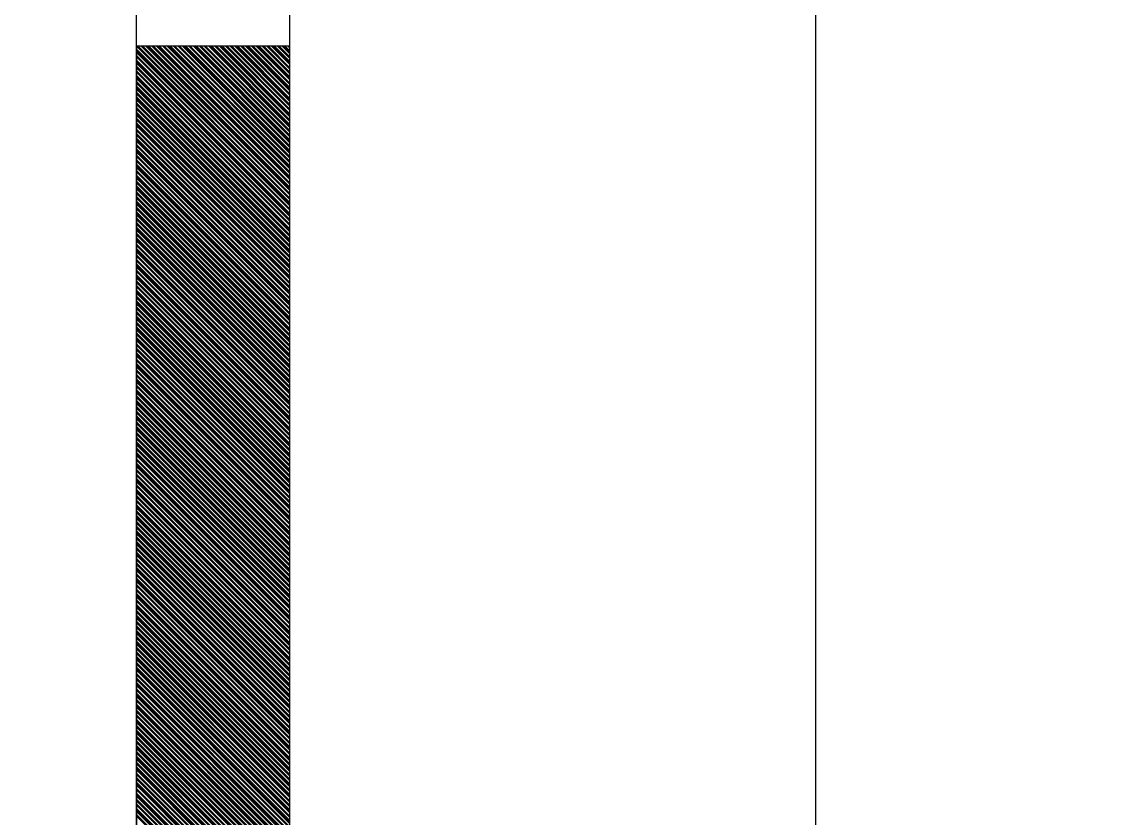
# Model space of a CAD drawing. Extents: x 735054 to 735644, y 4350981 to 4352008.
# Drawn here: x 735292.92 to 735299.99, y 4351935.97 to 4351941.17 of the extents above; entities that cross this region are included whole.
import ezdxf

# ---------------------------------------------------------------- set-up
doc = ezdxf.new("R2010")
doc.units = 0
doc.layers.get('0').update_dxf_attribs({"linetype": 'CONTINUOUS'})

msp = doc.modelspace()

# ---------------------------------------------------------------- linework, layer by layer
at = {"color": 0, "linetype": 'CONTINUOUS'}
for p, q in [((735293.67, 4351881.01), (735293.67, 4351981.01)), ((735293.67, 4351881.01), (735293.67, 4351981.01)), ((735294.67, 4351881.01), (735294.67, 4351981.01)), ((735294.67, 4351881.01), (735294.67, 4351981.01)), ((735294.67, 4351940.01), (735293.67, 4351941.01)), ((735294.67, 4351940.01), (735293.67, 4351941.01)), ((735294.67, 4351940.02), (735293.68, 4351941.01)), ((735294.67, 4351940.02), (735293.68, 4351941.01)), ((735294.67, 4351940.04), (735293.7, 4351941.01)), ((735294.67, 4351940.04), (735293.7, 4351941.01)), ((735294.67, 4351940.05), (735293.71, 4351941.01)), ((735294.67, 4351940.05), (735293.71, 4351941.01)), ((735294.67, 4351940.07), (735293.73, 4351941.01)), ((735294.67, 4351940.07), (735293.73, 4351941.01)), ((735294.67, 4351940.08), (735293.74, 4351941.01)), ((735294.67, 4351940.08), (735293.74, 4351941.01)), ((735294.67, 4351940.09), (735293.75, 4351941.01)), ((735294.67, 4351940.09), (735293.75, 4351941.01)), ((735294.67, 4351940.11), (735293.77, 4351941.01)), ((735294.67, 4351940.11), (735293.77, 4351941.01)), ((735294.67, 4351940.12), (735293.78, 4351941.01)), ((735294.67, 4351940.12), (735293.78, 4351941.01)), ((735294.67, 4351940.14), (735293.8, 4351941.01)), ((735294.67, 4351940.14), (735293.8, 4351941.01)), ((735294.67, 4351940.15), (735293.81, 4351941.01)), ((735294.67, 4351940.15), (735293.81, 4351941.01)), ((735294.67, 4351940.16), (735293.82, 4351941.01)), ((735294.67, 4351940.16), (735293.82, 4351941.01)), ((735294.67, 4351940.18), (735293.84, 4351941.01)), ((735294.67, 4351940.18), (735293.84, 4351941.01)), ((735294.67, 4351940.19), (735293.85, 4351941.01)), ((735294.67, 4351940.19), (735293.85, 4351941.01)), ((735294.67, 4351940.21), (735293.87, 4351941.01)), ((735294.67, 4351940.21), (735293.87, 4351941.01)), ((735294.67, 4351940.22), (735293.88, 4351941.01)), ((735294.67, 4351940.22), (735293.88, 4351941.01)), ((735294.67, 4351940.23), (735293.89, 4351941.01)), ((735294.67, 4351940.23), (735293.89, 4351941.01)), ((735294.67, 4351940.25), (735293.91, 4351941.01)), ((735294.67, 4351940.25), (735293.91, 4351941.01)), ((735294.67, 4351940.26), (735293.92, 4351941.01)), ((735294.67, 4351940.26), (735293.92, 4351941.01)), ((735294.67, 4351940.28), (735293.94, 4351941.01)), ((735294.67, 4351940.28), (735293.94, 4351941.01)), ((735294.67, 4351940.29), (735293.95, 4351941.01)), ((735294.67, 4351940.29), (735293.95, 4351941.01)), ((735294.67, 4351940.31), (735293.97, 4351941.01)), ((735294.67, 4351940.31), (735293.97, 4351941.01)), ((735294.67, 4351940.32), (735293.98, 4351941.01)), ((735294.67, 4351940.32), (735293.98, 4351941.01)), ((735294.67, 4351940.33), (735293.99, 4351941.01)), ((735294.67, 4351940.33), (735293.99, 4351941.01)), ((735294.67, 4351940.35), (735294.01, 4351941.01)), ((735294.67, 4351940.35), (735294.01, 4351941.01)), ((735294.67, 4351940.36), (735294.02, 4351941.01)), ((735294.67, 4351940.36), (735294.02, 4351941.01)), ((735294.67, 4351940.38), (735294.04, 4351941.01)), ((735294.67, 4351940.38), (735294.04, 4351941.01)), ((735294.67, 4351940.39), (735294.05, 4351941.01)), ((735294.67, 4351940.39), (735294.05, 4351941.01)), ((735294.67, 4351940.4), (735294.06, 4351941.01)), ((735294.67, 4351940.4), (735294.06, 4351941.01)), ((735294.67, 4351940.42), (735294.08, 4351941.01)), ((735294.67, 4351940.42), (735294.08, 4351941.01)), ((735294.67, 4351940.43), (735294.09, 4351941.01)), ((735294.67, 4351940.43), (735294.09, 4351941.01)), ((735294.67, 4351940.45), (735294.11, 4351941.01)), ((735294.67, 4351940.45), (735294.11, 4351941.01)), ((735294.67, 4351940.46), (735294.12, 4351941.01)), ((735294.67, 4351940.46), (735294.12, 4351941.01)), ((735294.67, 4351940.48), (735294.14, 4351941.01)), ((735294.67, 4351940.48), (735294.14, 4351941.01)), ((735294.67, 4351940.49), (735294.15, 4351941.01)), ((735294.67, 4351940.49), (735294.15, 4351941.01)), ((735294.67, 4351940.5), (735294.16, 4351941.01)), ((735294.67, 4351940.5), (735294.16, 4351941.01)), ((735294.67, 4351940.52), (735294.18, 4351941.01)), ((735294.67, 4351940.52), (735294.18, 4351941.01)), ((735294.67, 4351940.53), (735294.19, 4351941.01)), ((735294.67, 4351940.53), (735294.19, 4351941.01)), ((735294.67, 4351940.55), (735294.21, 4351941.01)), ((735294.67, 4351940.55), (735294.21, 4351941.01)), ((735294.67, 4351940.56), (735294.22, 4351941.01)), ((735294.67, 4351940.56), (735294.22, 4351941.01)), ((735294.67, 4351940.57), (735294.23, 4351941.01)), ((735294.67, 4351940.57), (735294.23, 4351941.01)), ((735294.67, 4351940.59), (735294.25, 4351941.01)), ((735294.67, 4351940.59), (735294.25, 4351941.01)), ((735294.67, 4351940.6), (735294.26, 4351941.01)), ((735294.67, 4351940.6), (735294.26, 4351941.01)), ((735294.67, 4351940.62), (735294.28, 4351941.01)), ((735294.67, 4351940.62), (735294.28, 4351941.01)), ((735294.67, 4351940.63), (735294.29, 4351941.01)), ((735294.67, 4351940.63), (735294.29, 4351941.01)), ((735294.67, 4351940.65), (735294.31, 4351941.01)), ((735294.67, 4351940.65), (735294.31, 4351941.01)), ((735294.67, 4351940.66), (735294.32, 4351941.01)), ((735294.67, 4351940.66), (735294.32, 4351941.01)), ((735294.67, 4351940.67), (735294.33, 4351941.01)), ((735294.67, 4351940.67), (735294.33, 4351941.01)), ((735294.67, 4351940.69), (735294.35, 4351941.01)), ((735294.67, 4351940.69), (735294.35, 4351941.01)), ((735294.67, 4351940.7), (735294.36, 4351941.01)), ((735294.67, 4351940.7), (735294.36, 4351941.01)), ((735294.67, 4351940.72), (735294.38, 4351941.01)), ((735294.67, 4351940.72), (735294.38, 4351941.01)), ((735294.67, 4351940.73), (735294.39, 4351941.01)), ((735294.67, 4351940.73), (735294.39, 4351941.01)), ((735294.67, 4351940.74), (735294.4, 4351941.01)), ((735294.67, 4351940.74), (735294.4, 4351941.01)), ((735294.67, 4351940.76), (735294.42, 4351941.01)), ((735294.67, 4351940.76), (735294.42, 4351941.01)), ((735294.67, 4351940.77), (735294.43, 4351941.01)), ((735294.67, 4351940.77), (735294.43, 4351941.01)), ((735294.67, 4351940.79), (735294.45, 4351941.01)), ((735294.67, 4351940.79), (735294.45, 4351941.01)), ((735294.67, 4351940.8), (735294.46, 4351941.01)), ((735294.67, 4351940.8), (735294.46, 4351941.01)), ((735294.67, 4351940.81), (735294.47, 4351941.01)), ((735294.67, 4351940.81), (735294.47, 4351941.01)), ((735294.67, 4351940.83), (735294.49, 4351941.01)), ((735294.67, 4351940.83), (735294.49, 4351941.01)), ((735294.67, 4351940.84), (735294.5, 4351941.01)), ((735294.67, 4351940.84), (735294.5, 4351941.01)), ((735294.67, 4351940.86), (735294.52, 4351941.01)), ((735294.67, 4351940.86), (735294.52, 4351941.01)), ((735294.67, 4351940.87), (735294.53, 4351941.01)), ((735294.67, 4351940.87), (735294.53, 4351941.01)), ((735294.67, 4351940.89), (735294.55, 4351941.01)), ((735294.67, 4351940.89), (735294.55, 4351941.01)), ((735294.67, 4351940.9), (735294.56, 4351941.01)), ((735294.67, 4351940.9), (735294.56, 4351941.01)), ((735294.67, 4351940.91), (735294.57, 4351941.01)), ((735294.67, 4351940.91), (735294.57, 4351941.01)), ((735294.67, 4351940.93), (735294.59, 4351941.01)), ((735294.67, 4351940.93), (735294.59, 4351941.01)), ((735294.67, 4351940.94), (735294.6, 4351941.01)), ((735294.67, 4351940.94), (735294.6, 4351941.01)), ((735294.67, 4351940.96), (735294.62, 4351941.01)), ((735294.67, 4351940.96), (735294.62, 4351941.01)), ((735294.67, 4351940.97), (735294.63, 4351941.01)), ((735294.67, 4351940.97), (735294.63, 4351941.01)), ((735294.67, 4351940.98), (735294.64, 4351941.01)), ((735294.67, 4351940.98), (735294.64, 4351941.01)), ((735294.67, 4351941), (735294.66, 4351941.01)), ((735294.67, 4351941), (735294.66, 4351941.01)), ((735294.67, 4351939.99), (735293.67, 4351940.99)), ((735294.67, 4351939.99), (735293.67, 4351940.99)), ((735294.67, 4351939.98), (735293.67, 4351940.98)), ((735294.67, 4351939.98), (735293.67, 4351940.98)), ((735294.67, 4351939.97), (735293.67, 4351940.97)), ((735294.67, 4351939.97), (735293.67, 4351940.97)), ((735294.67, 4351939.95), (735293.67, 4351940.95)), ((735294.67, 4351939.95), (735293.67, 4351940.95)), ((735294.67, 4351939.94), (735293.67, 4351940.94)), ((735294.67, 4351939.94), (735293.67, 4351940.94)), ((735294.67, 4351939.92), (735293.67, 4351940.92)), ((735294.67, 4351939.92), (735293.67, 4351940.92)), ((735294.67, 4351939.91), (735293.67, 4351940.91)), ((735294.67, 4351939.91), (735293.67, 4351940.91)), ((735294.67, 4351939.9), (735293.67, 4351940.9)), ((735294.67, 4351939.9), (735293.67, 4351940.9)), ((735294.67, 4351939.88), (735293.67, 4351940.88)), ((735294.67, 4351939.88), (735293.67, 4351940.88)), ((735294.67, 4351939.87), (735293.67, 4351940.87)), ((735294.67, 4351939.87), (735293.67, 4351940.87)), ((735294.67, 4351939.85), (735293.67, 4351940.85)), ((735294.67, 4351939.85), (735293.67, 4351940.85)), ((735294.67, 4351939.84), (735293.67, 4351940.84)), ((735294.67, 4351939.84), (735293.67, 4351940.84)), ((735294.67, 4351939.82), (735293.67, 4351940.82)), ((735294.67, 4351939.82), (735293.67, 4351940.82)), ((735294.67, 4351939.81), (735293.67, 4351940.81)), ((735294.67, 4351939.81), (735293.67, 4351940.81)), ((735294.67, 4351939.8), (735293.67, 4351940.8)), ((735294.67, 4351939.8), (735293.67, 4351940.8)), ((735294.67, 4351939.78), (735293.67, 4351940.78)), ((735294.67, 4351939.78), (735293.67, 4351940.78)), ((735294.67, 4351939.77), (735293.67, 4351940.77)), ((735294.67, 4351939.77), (735293.67, 4351940.77)), ((735294.67, 4351939.75), (735293.67, 4351940.75)), ((735294.67, 4351939.75), (735293.67, 4351940.75)), ((735294.67, 4351939.74), (735293.67, 4351940.74)), ((735294.67, 4351939.74), (735293.67, 4351940.74)), ((735294.67, 4351939.73), (735293.67, 4351940.73)), ((735294.67, 4351939.73), (735293.67, 4351940.73)), ((735294.67, 4351939.71), (735293.67, 4351940.71)), ((735294.67, 4351939.71), (735293.67, 4351940.71)), ((735294.67, 4351939.7), (735293.67, 4351940.7)), ((735294.67, 4351939.7), (735293.67, 4351940.7)), ((735294.67, 4351939.68), (735293.67, 4351940.68)), ((735294.67, 4351939.68), (735293.67, 4351940.68)), ((735294.67, 4351939.67), (735293.67, 4351940.67)), ((735294.67, 4351939.67), (735293.67, 4351940.67)), ((735294.67, 4351939.66), (735293.67, 4351940.66)), ((735294.67, 4351939.66), (735293.67, 4351940.66)), ((735294.67, 4351939.64), (735293.67, 4351940.64)), ((735294.67, 4351939.64), (735293.67, 4351940.64)), ((735294.67, 4351939.63), (735293.67, 4351940.63)), ((735294.67, 4351939.63), (735293.67, 4351940.63)), ((735294.67, 4351939.61), (735293.67, 4351940.61)), ((735294.67, 4351939.61), (735293.67, 4351940.61)), ((735294.67, 4351939.6), (735293.67, 4351940.6)), ((735294.67, 4351939.6), (735293.67, 4351940.6)), ((735294.67, 4351939.58), (735293.67, 4351940.58)), ((735294.67, 4351939.58), (735293.67, 4351940.58)), ((735294.67, 4351939.57), (735293.67, 4351940.57)), ((735294.67, 4351939.57), (735293.67, 4351940.57)), ((735294.67, 4351939.56), (735293.67, 4351940.56)), ((735294.67, 4351939.56), (735293.67, 4351940.56)), ((735294.67, 4351939.54), (735293.67, 4351940.54)), ((735294.67, 4351939.54), (735293.67, 4351940.54)), ((735294.67, 4351939.53), (735293.67, 4351940.53)), ((735294.67, 4351939.53), (735293.67, 4351940.53)), ((735294.67, 4351939.51), (735293.67, 4351940.51)), ((735294.67, 4351939.51), (735293.67, 4351940.51)), ((735294.67, 4351939.5), (735293.67, 4351940.5)), ((735294.67, 4351939.5), (735293.67, 4351940.5)), ((735294.67, 4351939.49), (735293.67, 4351940.49)), ((735294.67, 4351939.49), (735293.67, 4351940.49)), ((735294.67, 4351939.47), (735293.67, 4351940.47)), ((735294.67, 4351939.47), (735293.67, 4351940.47)), ((735294.67, 4351939.46), (735293.67, 4351940.46)), ((735294.67, 4351939.46), (735293.67, 4351940.46)), ((735294.67, 4351939.44), (735293.67, 4351940.44)), ((735294.67, 4351939.44), (735293.67, 4351940.44)), ((735294.67, 4351939.43), (735293.67, 4351940.43)), ((735294.67, 4351939.43), (735293.67, 4351940.43)), ((735294.67, 4351939.41), (735293.67, 4351940.41)), ((735294.67, 4351939.41), (735293.67, 4351940.41)), ((735294.67, 4351939.4), (735293.67, 4351940.4)), ((735294.67, 4351939.4), (735293.67, 4351940.4)), ((735294.67, 4351939.39), (735293.67, 4351940.39)), ((735294.67, 4351939.39), (735293.67, 4351940.39)), ((735294.67, 4351939.37), (735293.67, 4351940.37)), ((735294.67, 4351939.37), (735293.67, 4351940.37)), ((735294.67, 4351939.36), (735293.67, 4351940.36)), ((735294.67, 4351939.36), (735293.67, 4351940.36)), ((735294.67, 4351939.34), (735293.67, 4351940.34)), ((735294.67, 4351939.34), (735293.67, 4351940.34)), ((735294.67, 4351939.33), (735293.67, 4351940.33)), ((735294.67, 4351939.33), (735293.67, 4351940.33)), ((735294.67, 4351939.32), (735293.67, 4351940.32)), ((735294.67, 4351939.32), (735293.67, 4351940.32)), ((735294.67, 4351939.3), (735293.67, 4351940.3)), ((735294.67, 4351939.3), (735293.67, 4351940.3)), ((735294.67, 4351939.29), (735293.67, 4351940.29)), ((735294.67, 4351939.29), (735293.67, 4351940.29)), ((735294.67, 4351939.27), (735293.67, 4351940.27)), ((735294.67, 4351939.27), (735293.67, 4351940.27)), ((735294.67, 4351939.26), (735293.67, 4351940.26)), ((735294.67, 4351939.26), (735293.67, 4351940.26)), ((735294.67, 4351939.24), (735293.67, 4351940.24)), ((735294.67, 4351939.24), (735293.67, 4351940.24)), ((735294.67, 4351939.23), (735293.67, 4351940.23)), ((735294.67, 4351939.23), (735293.67, 4351940.23)), ((735294.67, 4351939.22), (735293.67, 4351940.22)), ((735294.67, 4351939.22), (735293.67, 4351940.22)), ((735294.67, 4351939.2), (735293.67, 4351940.2)), ((735294.67, 4351939.2), (735293.67, 4351940.2)), ((735294.67, 4351939.19), (735293.67, 4351940.19)), ((735294.67, 4351939.19), (735293.67, 4351940.19)), ((735294.67, 4351939.17), (735293.67, 4351940.17)), ((735294.67, 4351939.17), (735293.67, 4351940.17)), ((735294.67, 4351939.16), (735293.67, 4351940.16)), ((735294.67, 4351939.16), (735293.67, 4351940.16)), ((735294.67, 4351939.15), (735293.67, 4351940.15)), ((735294.67, 4351939.15), (735293.67, 4351940.15)), ((735294.67, 4351939.13), (735293.67, 4351940.13)), ((735294.67, 4351939.13), (735293.67, 4351940.13)), ((735294.67, 4351939.12), (735293.67, 4351940.12)), ((735294.67, 4351939.12), (735293.67, 4351940.12)), ((735294.67, 4351939.1), (735293.67, 4351940.1)), ((735294.67, 4351939.1), (735293.67, 4351940.1)), ((735294.67, 4351939.09), (735293.67, 4351940.09)), ((735294.67, 4351939.09), (735293.67, 4351940.09)), ((735294.67, 4351939.08), (735293.67, 4351940.08)), ((735294.67, 4351939.08), (735293.67, 4351940.08)), ((735294.67, 4351939.06), (735293.67, 4351940.06)), ((735294.67, 4351939.06), (735293.67, 4351940.06)), ((735294.67, 4351939.05), (735293.67, 4351940.05)), ((735294.67, 4351939.05), (735293.67, 4351940.05)), ((735294.67, 4351939.03), (735293.67, 4351940.03)), ((735294.67, 4351939.03), (735293.67, 4351940.03)), ((735294.67, 4351939.02), (735293.67, 4351940.02)), ((735294.67, 4351939.02), (735293.67, 4351940.02)), ((735294.67, 4351939), (735293.67, 4351940)), ((735294.67, 4351939), (735293.67, 4351940)), ((735294.67, 4351938.99), (735293.67, 4351939.99)), ((735294.67, 4351938.99), (735293.67, 4351939.99)), ((735294.67, 4351938.98), (735293.67, 4351939.98)), ((735294.67, 4351938.98), (735293.67, 4351939.98)), ((735294.67, 4351938.96), (735293.67, 4351939.96)), ((735294.67, 4351938.96), (735293.67, 4351939.96)), ((735294.67, 4351938.95), (735293.67, 4351939.95)), ((735294.67, 4351938.95), (735293.67, 4351939.95)), ((735294.67, 4351938.93), (735293.67, 4351939.93)), ((735294.67, 4351938.93), (735293.67, 4351939.93)), ((735294.67, 4351938.92), (735293.67, 4351939.92)), ((735294.67, 4351938.92), (735293.67, 4351939.92)), ((735294.67, 4351938.91), (735293.67, 4351939.91)), ((735294.67, 4351938.91), (735293.67, 4351939.91)), ((735294.67, 4351938.89), (735293.67, 4351939.89)), ((735294.67, 4351938.89), (735293.67, 4351939.89)), ((735294.67, 4351938.88), (735293.67, 4351939.88)), ((735294.67, 4351938.88), (735293.67, 4351939.88)), ((735294.67, 4351938.86), (735293.67, 4351939.86)), ((735294.67, 4351938.86), (735293.67, 4351939.86)), ((735294.67, 4351938.85), (735293.67, 4351939.85)), ((735294.67, 4351938.85), (735293.67, 4351939.85)), ((735294.67, 4351938.83), (735293.67, 4351939.83)), ((735294.67, 4351938.83), (735293.67, 4351939.83)), ((735294.67, 4351938.82), (735293.67, 4351939.82)), ((735294.67, 4351938.82), (735293.67, 4351939.82)), ((735294.67, 4351938.81), (735293.67, 4351939.81)), ((735294.67, 4351938.81), (735293.67, 4351939.81)), ((735294.67, 4351938.79), (735293.67, 4351939.79)), ((735294.67, 4351938.79), (735293.67, 4351939.79)), ((735294.67, 4351938.78), (735293.67, 4351939.78)), ((735294.67, 4351938.78), (735293.67, 4351939.78)), ((735294.67, 4351938.76), (735293.67, 4351939.76)), ((735294.67, 4351938.76), (735293.67, 4351939.76)), ((735294.67, 4351938.75), (735293.67, 4351939.75)), ((735294.67, 4351938.75), (735293.67, 4351939.75)), ((735294.67, 4351938.74), (735293.67, 4351939.74)), ((735294.67, 4351938.74), (735293.67, 4351939.74)), ((735294.67, 4351938.72), (735293.67, 4351939.72)), ((735294.67, 4351938.72), (735293.67, 4351939.72)), ((735294.67, 4351938.71), (735293.67, 4351939.71)), ((735294.67, 4351938.71), (735293.67, 4351939.71)), ((735294.67, 4351938.69), (735293.67, 4351939.69)), ((735294.67, 4351938.69), (735293.67, 4351939.69)), ((735294.67, 4351938.68), (735293.67, 4351939.68)), ((735294.67, 4351938.68), (735293.67, 4351939.68)), ((735294.67, 4351938.67), (735293.67, 4351939.67)), ((735294.67, 4351938.67), (735293.67, 4351939.67)), ((735294.67, 4351938.65), (735293.67, 4351939.65)), ((735294.67, 4351938.65), (735293.67, 4351939.65)), ((735294.67, 4351938.64), (735293.67, 4351939.64)), ((735294.67, 4351938.64), (735293.67, 4351939.64)), ((735294.67, 4351938.62), (735293.67, 4351939.62)), ((735294.67, 4351938.62), (735293.67, 4351939.62)), ((735294.67, 4351938.61), (735293.67, 4351939.61)), ((735294.67, 4351938.61), (735293.67, 4351939.61)), ((735294.67, 4351938.59), (735293.67, 4351939.59)), ((735294.67, 4351938.59), (735293.67, 4351939.59)), ((735294.67, 4351938.58), (735293.67, 4351939.58)), ((735294.67, 4351938.58), (735293.67, 4351939.58)), ((735294.67, 4351938.57), (735293.67, 4351939.57)), ((735294.67, 4351938.57), (735293.67, 4351939.57)), ((735294.67, 4351938.55), (735293.67, 4351939.55)), ((735294.67, 4351938.55), (735293.67, 4351939.55)), ((735294.67, 4351938.54), (735293.67, 4351939.54)), ((735294.67, 4351938.54), (735293.67, 4351939.54)), ((735294.67, 4351938.52), (735293.67, 4351939.52)), ((735294.67, 4351938.52), (735293.67, 4351939.52)), ((735294.67, 4351938.51), (735293.67, 4351939.51)), ((735294.67, 4351938.51), (735293.67, 4351939.51)), ((735294.67, 4351938.5), (735293.67, 4351939.5)), ((735294.67, 4351938.5), (735293.67, 4351939.5)), ((735294.67, 4351938.48), (735293.67, 4351939.48)), ((735294.67, 4351938.48), (735293.67, 4351939.48)), ((735294.67, 4351938.47), (735293.67, 4351939.47)), ((735294.67, 4351938.47), (735293.67, 4351939.47)), ((735294.67, 4351938.45), (735293.67, 4351939.45)), ((735294.67, 4351938.45), (735293.67, 4351939.45)), ((735294.67, 4351938.44), (735293.67, 4351939.44)), ((735294.67, 4351938.44), (735293.67, 4351939.44)), ((735294.67, 4351938.42), (735293.67, 4351939.42)), ((735294.67, 4351938.42), (735293.67, 4351939.42)), ((735294.67, 4351938.41), (735293.67, 4351939.41)), ((735294.67, 4351938.41), (735293.67, 4351939.41)), ((735294.67, 4351938.4), (735293.67, 4351939.4)), ((735294.67, 4351938.4), (735293.67, 4351939.4)), ((735294.67, 4351938.38), (735293.67, 4351939.38)), ((735294.67, 4351938.38), (735293.67, 4351939.38)), ((735294.67, 4351938.37), (735293.67, 4351939.37)), ((735294.67, 4351938.37), (735293.67, 4351939.37)), ((735294.67, 4351938.35), (735293.67, 4351939.35)), ((735294.67, 4351938.35), (735293.67, 4351939.35)), ((735294.67, 4351938.34), (735293.67, 4351939.34)), ((735294.67, 4351938.34), (735293.67, 4351939.34)), ((735294.67, 4351938.33), (735293.67, 4351939.33)), ((735294.67, 4351938.33), (735293.67, 4351939.33)), ((735294.67, 4351938.31), (735293.67, 4351939.31)), ((735294.67, 4351938.31), (735293.67, 4351939.31)), ((735294.67, 4351938.3), (735293.67, 4351939.3)), ((735294.67, 4351938.3), (735293.67, 4351939.3)), ((735294.67, 4351938.28), (735293.67, 4351939.28)), ((735294.67, 4351938.28), (735293.67, 4351939.28)), ((735294.67, 4351938.27), (735293.67, 4351939.27)), ((735294.67, 4351938.27), (735293.67, 4351939.27)), ((735294.67, 4351938.25), (735293.67, 4351939.25)), ((735294.67, 4351938.25), (735293.67, 4351939.25)), ((735294.67, 4351938.24), (735293.67, 4351939.24)), ((735294.67, 4351938.24), (735293.67, 4351939.24)), ((735294.67, 4351938.23), (735293.67, 4351939.23)), ((735294.67, 4351938.23), (735293.67, 4351939.23)), ((735294.67, 4351938.21), (735293.67, 4351939.21)), ((735294.67, 4351938.21), (735293.67, 4351939.21)), ((735294.67, 4351938.2), (735293.67, 4351939.2)), ((735294.67, 4351938.2), (735293.67, 4351939.2)), ((735294.67, 4351938.18), (735293.67, 4351939.18)), ((735294.67, 4351938.18), (735293.67, 4351939.18)), ((735294.67, 4351938.17), (735293.67, 4351939.17)), ((735294.67, 4351938.17), (735293.67, 4351939.17)), ((735294.67, 4351938.16), (735293.67, 4351939.16)), ((735294.67, 4351938.16), (735293.67, 4351939.16)), ((735294.67, 4351938.14), (735293.67, 4351939.14)), ((735294.67, 4351938.14), (735293.67, 4351939.14)), ((735294.67, 4351938.13), (735293.67, 4351939.13)), ((735294.67, 4351938.13), (735293.67, 4351939.13)), ((735294.67, 4351938.11), (735293.67, 4351939.11)), ((735294.67, 4351938.11), (735293.67, 4351939.11)), ((735294.67, 4351938.1), (735293.67, 4351939.1)), ((735294.67, 4351938.1), (735293.67, 4351939.1)), ((735294.67, 4351938.09), (735293.67, 4351939.09)), ((735294.67, 4351938.09), (735293.67, 4351939.09)), ((735294.67, 4351938.07), (735293.67, 4351939.07)), ((735294.67, 4351938.07), (735293.67, 4351939.07)), ((735294.67, 4351938.06), (735293.67, 4351939.06)), ((735294.67, 4351938.06), (735293.67, 4351939.06)), ((735294.67, 4351938.04), (735293.67, 4351939.04)), ((735294.67, 4351938.04), (735293.67, 4351939.04)), ((735294.67, 4351938.03), (735293.67, 4351939.03)), ((735294.67, 4351938.03), (735293.67, 4351939.03)), ((735294.67, 4351938.01), (735293.67, 4351939.01)), ((735294.67, 4351938.01), (735293.67, 4351939.01)), ((735294.67, 4351938), (735293.67, 4351939)), ((735294.67, 4351938), (735293.67, 4351939)), ((735294.67, 4351937.99), (735293.67, 4351938.99)), ((735294.67, 4351937.99), (735293.67, 4351938.99)), ((735294.67, 4351937.97), (735293.67, 4351938.97)), ((735294.67, 4351937.97), (735293.67, 4351938.97)), ((735294.67, 4351937.96), (735293.67, 4351938.96)), ((735294.67, 4351937.96), (735293.67, 4351938.96)), ((735294.67, 4351937.94), (735293.67, 4351938.94)), ((735294.67, 4351937.94), (735293.67, 4351938.94)), ((735294.67, 4351937.93), (735293.67, 4351938.93)), ((735294.67, 4351937.93), (735293.67, 4351938.93)), ((735294.67, 4351937.92), (735293.67, 4351938.92)), ((735294.67, 4351937.92), (735293.67, 4351938.92)), ((735294.67, 4351937.9), (735293.67, 4351938.9)), ((735294.67, 4351937.9), (735293.67, 4351938.9)), ((735294.67, 4351937.89), (735293.67, 4351938.89)), ((735294.67, 4351937.89), (735293.67, 4351938.89)), ((735294.67, 4351937.87), (735293.67, 4351938.87)), ((735294.67, 4351937.87), (735293.67, 4351938.87)), ((735294.67, 4351937.86), (735293.67, 4351938.86)), ((735294.67, 4351937.86), (735293.67, 4351938.86)), ((735294.67, 4351937.84), (735293.67, 4351938.84)), ((735294.67, 4351937.84), (735293.67, 4351938.84)), ((735294.67, 4351937.83), (735293.67, 4351938.83)), ((735294.67, 4351937.83), (735293.67, 4351938.83)), ((735294.67, 4351937.82), (735293.67, 4351938.82)), ((735294.67, 4351937.82), (735293.67, 4351938.82)), ((735294.67, 4351937.8), (735293.67, 4351938.8)), ((735294.67, 4351937.8), (735293.67, 4351938.8)), ((735294.67, 4351937.79), (735293.67, 4351938.79)), ((735294.67, 4351937.79), (735293.67, 4351938.79)), ((735294.67, 4351937.77), (735293.67, 4351938.77)), ((735294.67, 4351937.77), (735293.67, 4351938.77)), ((735294.67, 4351937.76), (735293.67, 4351938.76)), ((735294.67, 4351937.76), (735293.67, 4351938.76)), ((735294.67, 4351937.75), (735293.67, 4351938.75)), ((735294.67, 4351937.75), (735293.67, 4351938.75)), ((735294.67, 4351937.73), (735293.67, 4351938.73)), ((735294.67, 4351937.73), (735293.67, 4351938.73)), ((735294.67, 4351937.72), (735293.67, 4351938.72)), ((735294.67, 4351937.72), (735293.67, 4351938.72)), ((735294.67, 4351937.7), (735293.67, 4351938.7)), ((735294.67, 4351937.7), (735293.67, 4351938.7)), ((735294.67, 4351937.69), (735293.67, 4351938.69)), ((735294.67, 4351937.69), (735293.67, 4351938.69)), ((735294.67, 4351937.68), (735293.67, 4351938.68)), ((735294.67, 4351937.68), (735293.67, 4351938.68)), ((735294.67, 4351937.66), (735293.67, 4351938.66)), ((735294.67, 4351937.66), (735293.67, 4351938.66)), ((735294.67, 4351937.65), (735293.67, 4351938.65)), ((735294.67, 4351937.65), (735293.67, 4351938.65)), ((735294.67, 4351937.63), (735293.67, 4351938.63)), ((735294.67, 4351937.63), (735293.67, 4351938.63)), ((735294.67, 4351937.62), (735293.67, 4351938.62)), ((735294.67, 4351937.62), (735293.67, 4351938.62)), ((735294.67, 4351937.6), (735293.67, 4351938.6)), ((735294.67, 4351937.6), (735293.67, 4351938.6)), ((735294.67, 4351937.59), (735293.67, 4351938.59)), ((735294.67, 4351937.59), (735293.67, 4351938.59)), ((735294.67, 4351937.58), (735293.67, 4351938.58)), ((735294.67, 4351937.58), (735293.67, 4351938.58)), ((735294.67, 4351937.56), (735293.67, 4351938.56)), ((735294.67, 4351937.56), (735293.67, 4351938.56)), ((735294.67, 4351937.55), (735293.67, 4351938.55)), ((735294.67, 4351937.55), (735293.67, 4351938.55)), ((735294.67, 4351937.53), (735293.67, 4351938.53)), ((735294.67, 4351937.53), (735293.67, 4351938.53)), ((735294.67, 4351937.52), (735293.67, 4351938.52)), ((735294.67, 4351937.52), (735293.67, 4351938.52)), ((735294.67, 4351937.51), (735293.67, 4351938.51)), ((735294.67, 4351937.51), (735293.67, 4351938.51)), ((735294.67, 4351937.49), (735293.67, 4351938.49)), ((735294.67, 4351937.49), (735293.67, 4351938.49)), ((735294.67, 4351937.48), (735293.67, 4351938.48)), ((735294.67, 4351937.48), (735293.67, 4351938.48)), ((735294.67, 4351937.46), (735293.67, 4351938.46)), ((735294.67, 4351937.46), (735293.67, 4351938.46)), ((735294.67, 4351937.45), (735293.67, 4351938.45)), ((735294.67, 4351937.45), (735293.67, 4351938.45)), ((735294.67, 4351937.43), (735293.67, 4351938.43)), ((735294.67, 4351937.43), (735293.67, 4351938.43)), ((735294.67, 4351937.42), (735293.67, 4351938.42)), ((735294.67, 4351937.42), (735293.67, 4351938.42)), ((735294.67, 4351937.41), (735293.67, 4351938.41)), ((735294.67, 4351937.41), (735293.67, 4351938.41)), ((735294.67, 4351937.39), (735293.67, 4351938.39)), ((735294.67, 4351937.39), (735293.67, 4351938.39)), ((735294.67, 4351937.38), (735293.67, 4351938.38)), ((735294.67, 4351937.38), (735293.67, 4351938.38)), ((735294.67, 4351937.36), (735293.67, 4351938.36)), ((735294.67, 4351937.36), (735293.67, 4351938.36)), ((735294.67, 4351937.35), (735293.67, 4351938.35)), ((735294.67, 4351937.35), (735293.67, 4351938.35)), ((735294.67, 4351937.34), (735293.67, 4351938.34)), ((735294.67, 4351937.34), (735293.67, 4351938.34)), ((735294.67, 4351937.32), (735293.67, 4351938.32)), ((735294.67, 4351937.32), (735293.67, 4351938.32)), ((735294.67, 4351937.31), (735293.67, 4351938.31)), ((735294.67, 4351937.31), (735293.67, 4351938.31)), ((735294.67, 4351937.29), (735293.67, 4351938.29)), ((735294.67, 4351937.29), (735293.67, 4351938.29)), ((735294.67, 4351937.28), (735293.67, 4351938.28)), ((735294.67, 4351937.28), (735293.67, 4351938.28)), ((735294.67, 4351937.27), (735293.67, 4351938.27)), ((735294.67, 4351937.27), (735293.67, 4351938.27)), ((735294.67, 4351937.25), (735293.67, 4351938.25)), ((735294.67, 4351937.25), (735293.67, 4351938.25)), ((735294.67, 4351937.24), (735293.67, 4351938.24)), ((735294.67, 4351937.24), (735293.67, 4351938.24)), ((735294.67, 4351937.22), (735293.67, 4351938.22)), ((735294.67, 4351937.22), (735293.67, 4351938.22)), ((735294.67, 4351937.21), (735293.67, 4351938.21)), ((735294.67, 4351937.21), (735293.67, 4351938.21)), ((735294.67, 4351937.19), (735293.67, 4351938.19)), ((735294.67, 4351937.19), (735293.67, 4351938.19)), ((735294.67, 4351937.18), (735293.67, 4351938.18)), ((735294.67, 4351937.18), (735293.67, 4351938.18)), ((735294.67, 4351937.17), (735293.67, 4351938.17)), ((735294.67, 4351937.17), (735293.67, 4351938.17)), ((735294.67, 4351937.15), (735293.67, 4351938.15)), ((735294.67, 4351937.15), (735293.67, 4351938.15)), ((735294.67, 4351937.14), (735293.67, 4351938.14)), ((735294.67, 4351937.14), (735293.67, 4351938.14)), ((735294.67, 4351937.12), (735293.67, 4351938.12)), ((735294.67, 4351937.12), (735293.67, 4351938.12)), ((735294.67, 4351937.11), (735293.67, 4351938.11)), ((735294.67, 4351937.11), (735293.67, 4351938.11)), ((735294.67, 4351937.1), (735293.67, 4351938.1)), ((735294.67, 4351937.1), (735293.67, 4351938.1)), ((735294.67, 4351937.08), (735293.67, 4351938.08)), ((735294.67, 4351937.08), (735293.67, 4351938.08)), ((735294.67, 4351937.07), (735293.67, 4351938.07)), ((735294.67, 4351937.07), (735293.67, 4351938.07)), ((735294.67, 4351937.05), (735293.67, 4351938.05)), ((735294.67, 4351937.05), (735293.67, 4351938.05)), ((735294.67, 4351937.04), (735293.67, 4351938.04)), ((735294.67, 4351937.04), (735293.67, 4351938.04)), ((735294.67, 4351937.02), (735293.67, 4351938.02)), ((735294.67, 4351937.02), (735293.67, 4351938.02)), ((735294.67, 4351937.01), (735293.67, 4351938.01)), ((735294.67, 4351937.01), (735293.67, 4351938.01)), ((735294.67, 4351937), (735293.67, 4351938)), ((735294.67, 4351937), (735293.67, 4351938)), ((735294.67, 4351936.98), (735293.67, 4351937.98)), ((735294.67, 4351936.98), (735293.67, 4351937.98)), ((735294.67, 4351936.97), (735293.67, 4351937.97)), ((735294.67, 4351936.97), (735293.67, 4351937.97)), ((735294.67, 4351936.95), (735293.67, 4351937.95)), ((735294.67, 4351936.95), (735293.67, 4351937.95)), ((735294.67, 4351936.94), (735293.67, 4351937.94)), ((735294.67, 4351936.94), (735293.67, 4351937.94)), ((735294.67, 4351936.93), (735293.67, 4351937.93)), ((735294.67, 4351936.93), (735293.67, 4351937.93)), ((735294.67, 4351936.91), (735293.67, 4351937.91)), ((735294.67, 4351936.91), (735293.67, 4351937.91)), ((735294.67, 4351936.9), (735293.67, 4351937.9)), ((735294.67, 4351936.9), (735293.67, 4351937.9)), ((735294.67, 4351936.88), (735293.67, 4351937.88)), ((735294.67, 4351936.88), (735293.67, 4351937.88)), ((735294.67, 4351936.87), (735293.67, 4351937.87)), ((735294.67, 4351936.87), (735293.67, 4351937.87)), ((735294.67, 4351936.85), (735293.67, 4351937.85)), ((735294.67, 4351936.85), (735293.67, 4351937.85)), ((735294.67, 4351936.84), (735293.67, 4351937.84)), ((735294.67, 4351936.84), (735293.67, 4351937.84)), ((735294.67, 4351936.83), (735293.67, 4351937.83)), ((735294.67, 4351936.83), (735293.67, 4351937.83)), ((735294.67, 4351936.81), (735293.67, 4351937.81)), ((735294.67, 4351936.81), (735293.67, 4351937.81)), ((735294.67, 4351936.8), (735293.67, 4351937.8)), ((735294.67, 4351936.8), (735293.67, 4351937.8)), ((735294.67, 4351936.78), (735293.67, 4351937.78)), ((735294.67, 4351936.78), (735293.67, 4351937.78)), ((735294.67, 4351936.77), (735293.67, 4351937.77)), ((735294.67, 4351936.77), (735293.67, 4351937.77)), ((735294.67, 4351936.76), (735293.67, 4351937.76)), ((735294.67, 4351936.76), (735293.67, 4351937.76)), ((735294.67, 4351936.74), (735293.67, 4351937.74)), ((735294.67, 4351936.74), (735293.67, 4351937.74)), ((735294.67, 4351936.73), (735293.67, 4351937.73)), ((735294.67, 4351936.73), (735293.67, 4351937.73)), ((735294.67, 4351936.71), (735293.67, 4351937.71)), ((735294.67, 4351936.71), (735293.67, 4351937.71)), ((735294.67, 4351936.7), (735293.67, 4351937.7)), ((735294.67, 4351936.7), (735293.67, 4351937.7)), ((735294.67, 4351936.69), (735293.67, 4351937.69)), ((735294.67, 4351936.69), (735293.67, 4351937.69)), ((735294.67, 4351936.67), (735293.67, 4351937.67)), ((735294.67, 4351936.67), (735293.67, 4351937.67)), ((735294.67, 4351936.66), (735293.67, 4351937.66)), ((735294.67, 4351936.66), (735293.67, 4351937.66)), ((735294.67, 4351936.64), (735293.67, 4351937.64)), ((735294.67, 4351936.64), (735293.67, 4351937.64)), ((735294.67, 4351936.63), (735293.67, 4351937.63)), ((735294.67, 4351936.63), (735293.67, 4351937.63)), ((735294.67, 4351936.61), (735293.67, 4351937.61)), ((735294.67, 4351936.61), (735293.67, 4351937.61)), ((735294.67, 4351936.6), (735293.67, 4351937.6)), ((735294.67, 4351936.6), (735293.67, 4351937.6)), ((735294.67, 4351936.59), (735293.67, 4351937.59)), ((735294.67, 4351936.59), (735293.67, 4351937.59)), ((735294.67, 4351936.57), (735293.67, 4351937.57)), ((735294.67, 4351936.57), (735293.67, 4351937.57)), ((735294.67, 4351936.56), (735293.67, 4351937.56)), ((735294.67, 4351936.56), (735293.67, 4351937.56)), ((735294.67, 4351936.54), (735293.67, 4351937.54)), ((735294.67, 4351936.54), (735293.67, 4351937.54)), ((735294.67, 4351936.53), (735293.67, 4351937.53)), ((735294.67, 4351936.53), (735293.67, 4351937.53)), ((735294.67, 4351936.52), (735293.67, 4351937.52)), ((735294.67, 4351936.52), (735293.67, 4351937.52)), ((735294.67, 4351936.5), (735293.67, 4351937.5)), ((735294.67, 4351936.5), (735293.67, 4351937.5)), ((735294.67, 4351936.49), (735293.67, 4351937.49)), ((735294.67, 4351936.49), (735293.67, 4351937.49)), ((735294.67, 4351936.47), (735293.67, 4351937.47)), ((735294.67, 4351936.47), (735293.67, 4351937.47)), ((735294.67, 4351936.46), (735293.67, 4351937.46)), ((735294.67, 4351936.46), (735293.67, 4351937.46)), ((735294.67, 4351936.44), (735293.67, 4351937.44)), ((735294.67, 4351936.44), (735293.67, 4351937.44)), ((735294.67, 4351936.43), (735293.67, 4351937.43)), ((735294.67, 4351936.43), (735293.67, 4351937.43)), ((735294.67, 4351936.42), (735293.67, 4351937.42)), ((735294.67, 4351936.42), (735293.67, 4351937.42)), ((735294.67, 4351936.4), (735293.67, 4351937.4)), ((735294.67, 4351936.4), (735293.67, 4351937.4)), ((735294.67, 4351936.39), (735293.67, 4351937.39)), ((735294.67, 4351936.39), (735293.67, 4351937.39)), ((735294.67, 4351936.37), (735293.67, 4351937.37)), ((735294.67, 4351936.37), (735293.67, 4351937.37)), ((735294.67, 4351936.36), (735293.67, 4351937.36)), ((735294.67, 4351936.36), (735293.67, 4351937.36)), ((735294.67, 4351936.35), (735293.67, 4351937.35)), ((735294.67, 4351936.35), (735293.67, 4351937.35)), ((735294.67, 4351936.33), (735293.67, 4351937.33)), ((735294.67, 4351936.33), (735293.67, 4351937.33)), ((735294.67, 4351936.32), (735293.67, 4351937.32)), ((735294.67, 4351936.32), (735293.67, 4351937.32)), ((735294.67, 4351936.3), (735293.67, 4351937.3)), ((735294.67, 4351936.3), (735293.67, 4351937.3)), ((735294.67, 4351936.29), (735293.67, 4351937.29)), ((735294.67, 4351936.29), (735293.67, 4351937.29)), ((735294.67, 4351936.28), (735293.67, 4351937.28)), ((735294.67, 4351936.28), (735293.67, 4351937.28)), ((735294.67, 4351936.26), (735293.67, 4351937.26)), ((735294.67, 4351936.26), (735293.67, 4351937.26)), ((735294.67, 4351936.25), (735293.67, 4351937.25)), ((735294.67, 4351936.25), (735293.67, 4351937.25)), ((735294.67, 4351936.23), (735293.67, 4351937.23)), ((735294.67, 4351936.23), (735293.67, 4351937.23)), ((735294.67, 4351936.22), (735293.67, 4351937.22)), ((735294.67, 4351936.22), (735293.67, 4351937.22)), ((735294.67, 4351936.2), (735293.67, 4351937.2)), ((735294.67, 4351936.2), (735293.67, 4351937.2)), ((735294.67, 4351936.19), (735293.67, 4351937.19)), ((735294.67, 4351936.19), (735293.67, 4351937.19)), ((735294.67, 4351936.18), (735293.67, 4351937.18)), ((735294.67, 4351936.18), (735293.67, 4351937.18)), ((735294.67, 4351936.16), (735293.67, 4351937.16)), ((735294.67, 4351936.16), (735293.67, 4351937.16)), ((735294.67, 4351936.15), (735293.67, 4351937.15)), ((735294.67, 4351936.15), (735293.67, 4351937.15)), ((735294.67, 4351936.13), (735293.67, 4351937.13)), ((735294.67, 4351936.13), (735293.67, 4351937.13)), ((735294.67, 4351936.12), (735293.67, 4351937.12)), ((735294.67, 4351936.12), (735293.67, 4351937.12)), ((735294.67, 4351936.11), (735293.67, 4351937.11)), ((735294.67, 4351936.11), (735293.67, 4351937.11)), ((735294.67, 4351936.09), (735293.67, 4351937.09)), ((735294.67, 4351936.09), (735293.67, 4351937.09)), ((735294.67, 4351936.08), (735293.67, 4351937.08)), ((735294.67, 4351936.08), (735293.67, 4351937.08)), ((735294.67, 4351936.06), (735293.67, 4351937.06)), ((735294.67, 4351936.06), (735293.67, 4351937.06)), ((735294.67, 4351936.05), (735293.67, 4351937.05)), ((735294.67, 4351936.05), (735293.67, 4351937.05)), ((735294.67, 4351936.03), (735293.67, 4351937.03)), ((735294.67, 4351936.03), (735293.67, 4351937.03)), ((735294.67, 4351936.02), (735293.67, 4351937.02)), ((735294.67, 4351936.02), (735293.67, 4351937.02)), ((735294.67, 4351936.01), (735293.67, 4351937.01)), ((735294.67, 4351936.01), (735293.67, 4351937.01)), ((735294.67, 4351935.99), (735293.67, 4351936.99)), ((735294.67, 4351935.99), (735293.67, 4351936.99)), ((735294.67, 4351935.98), (735293.67, 4351936.98)), ((735294.67, 4351935.98), (735293.67, 4351936.98)), ((735294.67, 4351935.96), (735293.67, 4351936.96)), ((735294.67, 4351935.96), (735293.67, 4351936.96)), ((735294.67, 4351935.95), (735293.67, 4351936.95)), ((735294.67, 4351935.95), (735293.67, 4351936.95)), ((735294.67, 4351935.94), (735293.67, 4351936.94)), ((735294.67, 4351935.94), (735293.67, 4351936.94)), ((735294.67, 4351935.92), (735293.67, 4351936.92)), ((735294.67, 4351935.92), (735293.67, 4351936.92)), ((735294.67, 4351935.91), (735293.67, 4351936.91)), ((735294.67, 4351935.91), (735293.67, 4351936.91)), ((735294.67, 4351935.89), (735293.67, 4351936.89)), ((735294.67, 4351935.89), (735293.67, 4351936.89)), ((735294.67, 4351935.88), (735293.67, 4351936.88)), ((735294.67, 4351935.88), (735293.67, 4351936.88)), ((735294.67, 4351935.86), (735293.67, 4351936.86)), ((735294.67, 4351935.86), (735293.67, 4351936.86)), ((735294.67, 4351935.85), (735293.67, 4351936.85)), ((735294.67, 4351935.85), (735293.67, 4351936.85)), ((735294.67, 4351935.84), (735293.67, 4351936.84)), ((735294.67, 4351935.84), (735293.67, 4351936.84)), ((735294.67, 4351935.82), (735293.67, 4351936.82)), ((735294.67, 4351935.82), (735293.67, 4351936.82)), ((735294.67, 4351935.81), (735293.67, 4351936.81)), ((735294.67, 4351935.81), (735293.67, 4351936.81)), ((735294.67, 4351935.79), (735293.67, 4351936.79)), ((735294.67, 4351935.79), (735293.67, 4351936.79)), ((735294.67, 4351935.78), (735293.67, 4351936.78)), ((735294.67, 4351935.78), (735293.67, 4351936.78)), ((735294.67, 4351935.77), (735293.67, 4351936.77)), ((735294.67, 4351935.77), (735293.67, 4351936.77)), ((735294.67, 4351935.75), (735293.67, 4351936.75)), ((735294.67, 4351935.75), (735293.67, 4351936.75)), ((735294.67, 4351935.74), (735293.67, 4351936.74)), ((735294.67, 4351935.74), (735293.67, 4351936.74)), ((735294.67, 4351935.72), (735293.67, 4351936.72)), ((735294.67, 4351935.72), (735293.67, 4351936.72)), ((735294.67, 4351935.71), (735293.67, 4351936.71)), ((735294.67, 4351935.71), (735293.67, 4351936.71)), ((735294.67, 4351935.7), (735293.67, 4351936.7)), ((735294.67, 4351935.7), (735293.67, 4351936.7)), ((735294.67, 4351935.68), (735293.67, 4351936.68)), ((735294.67, 4351935.68), (735293.67, 4351936.68)), ((735294.67, 4351935.67), (735293.67, 4351936.67)), ((735294.67, 4351935.67), (735293.67, 4351936.67)), ((735294.67, 4351935.65), (735293.67, 4351936.65)), ((735294.67, 4351935.65), (735293.67, 4351936.65)), ((735294.67, 4351935.64), (735293.67, 4351936.64)), ((735294.67, 4351935.64), (735293.67, 4351936.64)), ((735294.67, 4351935.62), (735293.67, 4351936.62)), ((735294.67, 4351935.62), (735293.67, 4351936.62)), ((735294.67, 4351935.61), (735293.67, 4351936.61)), ((735294.67, 4351935.61), (735293.67, 4351936.61)), ((735294.67, 4351935.6), (735293.67, 4351936.6)), ((735294.67, 4351935.6), (735293.67, 4351936.6)), ((735294.67, 4351935.58), (735293.67, 4351936.58)), ((735294.67, 4351935.58), (735293.67, 4351936.58)), ((735294.67, 4351935.57), (735293.67, 4351936.57)), ((735294.67, 4351935.57), (735293.67, 4351936.57)), ((735294.67, 4351935.55), (735293.67, 4351936.55)), ((735294.67, 4351935.55), (735293.67, 4351936.55)), ((735294.67, 4351935.54), (735293.67, 4351936.54)), ((735294.67, 4351935.54), (735293.67, 4351936.54)), ((735294.67, 4351935.53), (735293.67, 4351936.53)), ((735294.67, 4351935.53), (735293.67, 4351936.53)), ((735294.67, 4351935.51), (735293.67, 4351936.51)), ((735294.67, 4351935.51), (735293.67, 4351936.51)), ((735294.67, 4351935.5), (735293.67, 4351936.5)), ((735294.67, 4351935.5), (735293.67, 4351936.5)), ((735294.67, 4351935.48), (735293.67, 4351936.48)), ((735294.67, 4351935.48), (735293.67, 4351936.48)), ((735294.67, 4351935.47), (735293.67, 4351936.47)), ((735294.67, 4351935.47), (735293.67, 4351936.47)), ((735294.67, 4351935.45), (735293.67, 4351936.45)), ((735294.67, 4351935.45), (735293.67, 4351936.45)), ((735294.67, 4351935.44), (735293.67, 4351936.44)), ((735294.67, 4351935.44), (735293.67, 4351936.44)), ((735294.67, 4351935.43), (735293.67, 4351936.43)), ((735294.67, 4351935.43), (735293.67, 4351936.43)), ((735294.67, 4351935.41), (735293.67, 4351936.41)), ((735294.67, 4351935.41), (735293.67, 4351936.41)), ((735294.67, 4351935.4), (735293.67, 4351936.4)), ((735294.67, 4351935.4), (735293.67, 4351936.4)), ((735294.67, 4351935.38), (735293.67, 4351936.38)), ((735294.67, 4351935.38), (735293.67, 4351936.38)), ((735294.67, 4351935.37), (735293.67, 4351936.37)), ((735294.67, 4351935.37), (735293.67, 4351936.37)), ((735294.67, 4351935.36), (735293.67, 4351936.36)), ((735294.67, 4351935.36), (735293.67, 4351936.36)), ((735294.67, 4351935.34), (735293.67, 4351936.34)), ((735294.67, 4351935.34), (735293.67, 4351936.34)), ((735294.67, 4351935.33), (735293.67, 4351936.33)), ((735294.67, 4351935.33), (735293.67, 4351936.33)), ((735294.67, 4351935.31), (735293.67, 4351936.31)), ((735294.67, 4351935.31), (735293.67, 4351936.31)), ((735294.67, 4351935.3), (735293.67, 4351936.3)), ((735294.67, 4351935.3), (735293.67, 4351936.3)), ((735294.67, 4351935.29), (735293.67, 4351936.29)), ((735294.67, 4351935.29), (735293.67, 4351936.29)), ((735294.67, 4351935.27), (735293.67, 4351936.27)), ((735294.67, 4351935.27), (735293.67, 4351936.27)), ((735294.67, 4351935.26), (735293.67, 4351936.26)), ((735294.67, 4351935.26), (735293.67, 4351936.26)), ((735294.67, 4351935.24), (735293.67, 4351936.24)), ((735294.67, 4351935.24), (735293.67, 4351936.24)), ((735294.67, 4351935.23), (735293.67, 4351936.23)), ((735294.67, 4351935.23), (735293.67, 4351936.23)), ((735294.67, 4351935.21), (735293.67, 4351936.21)), ((735294.67, 4351935.21), (735293.67, 4351936.21)), ((735294.67, 4351935.2), (735293.67, 4351936.2)), ((735294.67, 4351935.2), (735293.67, 4351936.2)), ((735294.67, 4351935.19), (735293.67, 4351936.19)), ((735294.67, 4351935.19), (735293.67, 4351936.19)), ((735294.67, 4351935.17), (735293.67, 4351936.17)), ((735294.67, 4351935.17), (735293.67, 4351936.17)), ((735294.67, 4351935.16), (735293.67, 4351936.16)), ((735294.67, 4351935.16), (735293.67, 4351936.16)), ((735294.67, 4351935.14), (735293.67, 4351936.14)), ((735294.67, 4351935.14), (735293.67, 4351936.14)), ((735294.67, 4351935.13), (735293.67, 4351936.13)), ((735294.67, 4351935.13), (735293.67, 4351936.13)), ((735294.67, 4351935.12), (735293.67, 4351936.12)), ((735294.67, 4351935.12), (735293.67, 4351936.12)), ((735294.67, 4351935.1), (735293.67, 4351936.1)), ((735294.67, 4351935.1), (735293.67, 4351936.1)), ((735294.67, 4351935.09), (735293.67, 4351936.09)), ((735294.67, 4351935.09), (735293.67, 4351936.09)), ((735294.67, 4351935.07), (735293.67, 4351936.07)), ((735294.67, 4351935.07), (735293.67, 4351936.07)), ((735294.67, 4351935.06), (735293.67, 4351936.06)), ((735294.67, 4351935.06), (735293.67, 4351936.06)), ((735294.67, 4351935.04), (735293.67, 4351936.04)), ((735294.67, 4351935.04), (735293.67, 4351936.04)), ((735294.67, 4351935.03), (735293.67, 4351936.03)), ((735294.67, 4351935.03), (735293.67, 4351936.03)), ((735294.67, 4351935.02), (735293.67, 4351936.02)), ((735294.67, 4351935.02), (735293.67, 4351936.02)), ((735294.67, 4351935), (735293.67, 4351936)), ((735294.67, 4351935), (735293.67, 4351936)), ((735294.67, 4351934.99), (735293.67, 4351935.99)), ((735294.67, 4351934.99), (735293.67, 4351935.99))]:
    msp.add_line(p, q, dxfattribs=at)
msp.add_lwpolyline([(735294.67, 4351931.01), (735294.67, 4351941.01), (735293.67, 4351941.01), (735293.67, 4351931.01)], close=True, dxfattribs=at)
msp.add_lwpolyline([(735294.67, 4351931.01), (735294.67, 4351941.01), (735293.67, 4351941.01), (735293.67, 4351931.01)], close=True, dxfattribs=at)

# ---------------------------------------------------------------- meshes
mesh = msp.add_polyface(dxfattribs=at)
corners = [(735362.5, 4350981), (735054.5, 4352007.5), (735644, 4350981), (735644, 4352007.5), (735054.5, 4350981)]
mesh.append_faces([[corners[k] for k in face] for face in [(0, 1, 4), (1, 0, 2, 3)]], dxfattribs={"vtx0": -1, "color": 0})
mesh = msp.add_polyface(dxfattribs=at)
corners = [(735345.58, 4351821), (735345.58, 4352001.5), (735064.5, 4352001.5), (735064.5, 4351821)]
mesh.append_faces([[corners[k] for k in face] for face in [(0, 1, 2, 3)]], dxfattribs={"color": 0})
mesh = msp.add_polyface(dxfattribs=at)
corners = [(735298.1, 4351828.19), (735298.1, 4351994.66), (735288.23, 4351994.66), (735288.23, 4351828.19)]
mesh.append_faces([[corners[k] for k in face] for face in [(0, 1, 2, 3)]], dxfattribs={"color": 0})

doc.saveas('drawing.dxf')
